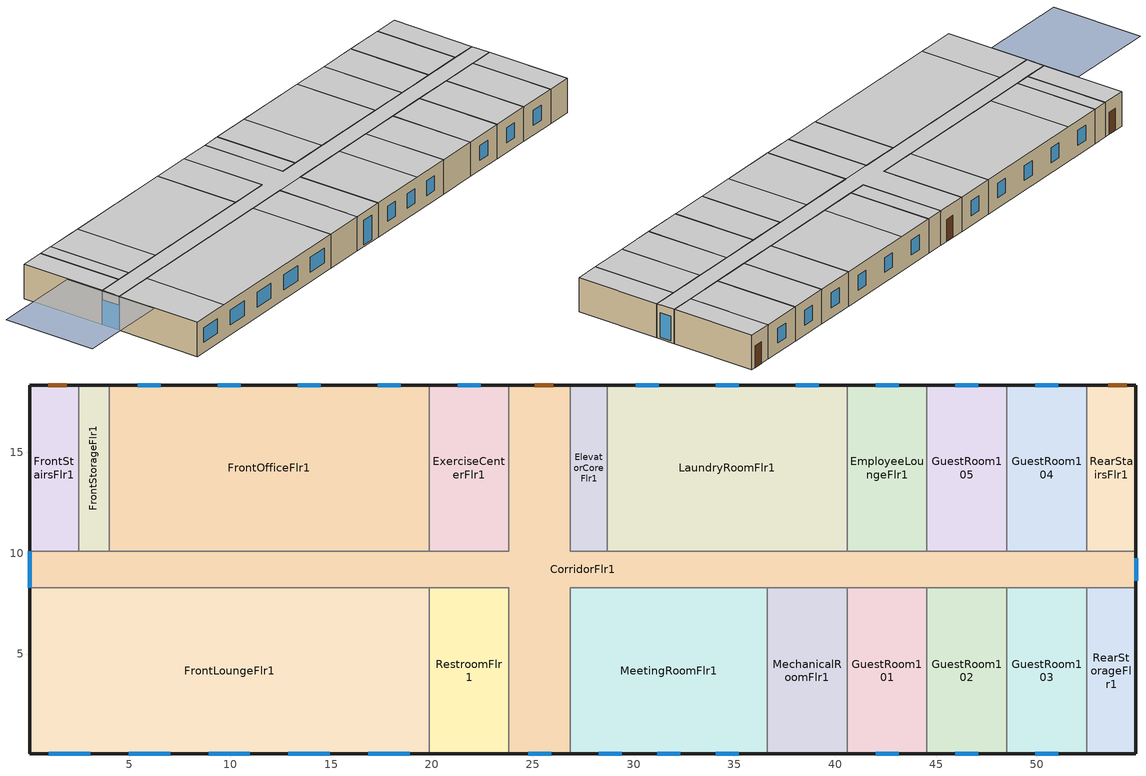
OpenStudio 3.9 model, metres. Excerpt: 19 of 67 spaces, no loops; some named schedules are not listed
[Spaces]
GuestRoom103
 floor ground (Foundation F 1.26W/m*K Perim 3.96m Area 32.61m2): 52.47,8.28 52.47,0.05 48.51,0.05 48.51,8.28 z0
 wall outside: 48.51,0.05 52.47,0.05 z0:3.35
 wall to CorridorFlr1: 52.47,8.28 48.51,8.28 z0:3.35
 wall to RearStorageFlr1: 52.47,0.05 52.47,8.28 z0:3.35
 wall to GuestRoom102: 48.51,8.28 48.51,0.05 z0:3.35
 window: 49.92,0.05 51.06,0.05 z0.95:2.4
 ceiling to GuestRoom213: 52.47,0.05 52.47,8.28 48.51,8.28 48.51,0.05 z3.35
FrontStorageFlr1
 floor ground (Foundation F 1.26W/m*K Perim 1.52m Area 12.54m2): 4.01,18.34 4.01,10.11 2.49,10.11 2.49,18.34 z0
 wall outside: 4.01,18.34 2.49,18.34 z0:3.35
 wall to FrontOfficeFlr1: 4.01,10.11 4.01,18.34 z0:3.35
 wall to CorridorFlr1: 2.49,10.11 4.01,10.11 z0:3.35
 wall to FrontStairsFlr1: 2.49,18.34 2.49,10.11 z0:3.35
 ceiling to FrontStorageFlr2: 4.01,10.11 4.01,18.34 2.49,18.34 2.49,10.11 z3.35
CorridorFlr1
 floor ground (Foundation F 1.26W/m*K Perim 9.75m Area 150.51m2): 26.87,18.34 26.87,10.11 54.91,10.11 54.91,8.28 26.87,8.28 26.87,0.05 23.82,0.05 23.82,8.28 0.05,8.28 0.05,10.11 23.82,10.11 23.82,18.34 z0
 wall outside: 0.05,10.11 0.05,8.28 / 23.82,0.05 26.87,0.05 / 54.91,8.28 54.91,10.11 / 26.87,18.34 23.82,18.34 z0:3.35
 wall to RearStairsFlr1: 54.91,10.11 52.47,10.11 z0:3.35
 wall to FrontLoungeFlr1: 0.05,8.28 19.86,8.28 z0:3.35
 wall to GuestRoom104: 52.47,10.11 48.51,10.11 z0:3.35
 wall to LaundryRoomFlr1: 40.59,10.11 28.7,10.11 z0:3.35
 wall to MeetingRoomFlr1: 26.87,0.05 26.87,8.28 36.62,8.28 z0:3.35
 wall to ElevatorCoreFlr1: 28.7,10.11 26.87,10.11 26.87,18.34 z0:3.35
 wall to RestroomFlr1: 19.86,8.28 23.82,8.28 23.82,0.05 z0:3.35
 wall to GuestRoom102: 44.55,8.28 48.51,8.28 z0:3.35
 wall to FrontStairsFlr1: 2.49,10.11 0.05,10.11 z0:3.35
 wall to RearStorageFlr1: 52.47,8.28 54.91,8.28 z0:3.35
 wall to MechanicalRoomFlr1: 36.62,8.28 40.59,8.28 z0:3.35
 wall to ExerciseCenterFlr1: 23.82,18.34 23.82,10.11 19.86,10.11 z0:3.35
 wall to EmployeeLoungeFlr1: 44.55,10.11 40.59,10.11 z0:3.35
 wall to GuestRoom101: 40.59,8.28 44.55,8.28 z0:3.35
 wall to GuestRoom105: 48.51,10.11 44.55,10.11 z0:3.35
 wall to FrontOfficeFlr1: 19.86,10.11 4.01,10.11 z0:3.35
 window: 0.05,10.11 0.05,8.28 z0:2.44; 24.78,0.05 25.92,0.05 / 54.91,8.62 54.91,9.76 z0.19:2.55
 door: 26.01,18.34 25.1,18.34 z0:2.13
 ceiling to CorridorFlr2: 54.91,8.28 54.91,10.11 26.87,10.11 26.87,18.34 23.82,18.34 23.82,10.11 0.05,10.11 0.05,8.28 z3.35
 ceiling to GuestRoom206_208: 26.87,0.05 26.87,8.28 23.82,8.28 23.82,0.05 z3.35
MechanicalRoomFlr1
 floor ground (Foundation F 1.26W/m*K Perim 3.96m Area 32.61m2): 40.59,8.28 40.59,0.05 36.62,0.05 36.62,8.28 z0
 wall outside: 36.62,0.05 40.59,0.05 z0:3.35
 wall to GuestRoom101: 40.59,0.05 40.59,8.28 z0:3.35
 wall to MeetingRoomFlr1: 36.62,8.28 36.62,0.05 z0:3.35
 ceiling to GuestRoom209_212: 40.59,0.05 40.59,8.28 36.62,8.28 36.62,0.05 z3.35
FrontLoungeFlr1
 floor ground (Foundation F 1.26W/m*K Perim 28.04m Area 163.06m2): 19.86,8.28 19.86,0.05 0.05,0.05 0.05,8.28 z0
 wall outside: 0.05,8.28 0.05,0.05 19.86,0.05 z0:3.35
 wall to RestroomFlr1: 19.86,0.05 19.86,8.28 z0:3.35
 window: 16.85,0.05 18.91,0.05 / 12.89,0.05 14.94,0.05 / 8.93,0.05 10.98,0.05 / 1,0.05 3.06,0.05 / 4.97,0.05 7.02,0.05 z0.95:2.4
 ceiling to GuestRoom201: 4.01,0.05 4.01,8.28 0.05,8.28 0.05,0.05 z3.35
 ceiling to GuestRoom202_205: 19.86,0.05 19.86,8.28 4.01,8.28 4.01,0.05 z3.35
GuestRoom102
 floor ground (Foundation F 1.26W/m*K Perim 3.96m Area 32.61m2): 48.51,8.28 48.51,0.05 44.55,0.05 44.55,8.28 z0
 wall outside: 44.55,0.05 48.51,0.05 z0:3.35
 wall to GuestRoom101: 44.55,8.28 44.55,0.05 z0:3.35
 window: 45.96,0.05 47.1,0.05 z0.95:2.4
 ceiling to GuestRoom209_212: 48.51,0.05 48.51,8.28 44.55,8.28 44.55,0.05 z3.35
GuestRoom104
 floor ground (Foundation F 1.26W/m*K Perim 3.96m Area 32.61m2): 52.47,18.34 52.47,10.11 48.51,10.11 48.51,18.34 z0
 wall outside: 52.47,18.34 48.51,18.34 z0:3.35
 wall to GuestRoom105: 48.51,18.34 48.51,10.11 z0:3.35
 wall to RearStairsFlr1: 52.47,10.11 52.47,18.34 z0:3.35
 window: 51.06,18.34 49.92,18.34 z0.95:2.4
 ceiling to GuestRoom214: 52.47,10.11 52.47,18.34 48.51,18.34 48.51,10.11 z3.35
ExerciseCenterFlr1
 floor ground (Foundation F 1.26W/m*K Perim 3.96m Area 32.61m2): 23.82,18.34 23.82,10.11 19.86,10.11 19.86,18.34 z0
 wall outside: 23.82,18.34 19.86,18.34 z0:3.35
 wall to FrontOfficeFlr1: 19.86,18.34 19.86,10.11 z0:3.35
 window: 22.41,18.34 21.27,18.34 z0.95:2.4
 ceiling to GuestRoom220_223: 23.82,10.11 23.82,18.34 19.86,18.34 19.86,10.11 z3.35
FrontStairsFlr1
 floor ground (Foundation F 1.26W/m*K Perim 10.67m Area 20.07m2): 2.49,18.34 2.49,10.11 0.05,10.11 0.05,18.34 z0
 wall outside: 2.49,18.34 0.05,18.34 0.05,10.11 z0:3.35
 door: 1.89,18.34 0.98,18.34 z0:2.13
 ceiling to FrontStairsFlr2: 2.49,10.11 2.49,18.34 0.05,18.34 0.05,10.11 z3.35
RestroomFlr1
 floor ground (Foundation F 1.26W/m*K Perim 3.96m Area 32.61m2): 23.82,8.28 23.82,0.05 19.86,0.05 19.86,8.28 z0
 wall outside: 19.86,0.05 23.82,0.05 z0:3.35
 ceiling to GuestRoom206_208: 23.82,0.05 23.82,8.28 19.86,8.28 19.86,0.05 z3.35
MeetingRoomFlr1
 floor ground (Foundation F 1.26W/m*K Perim 9.75m Area 80.27m2): 36.62,8.28 36.62,0.05 26.87,0.05 26.87,8.28 z0
 wall outside: 26.87,0.05 36.62,0.05 z0:3.35
 window: 34.07,0.05 35.21,0.05 / 28.28,0.05 29.42,0.05 / 31.18,0.05 32.32,0.05 z0.95:2.4
 ceiling to GuestRoom206_208: 32.66,0.05 32.66,8.28 26.87,8.28 26.87,0.05 z3.35
 ceiling to GuestRoom209_212: 36.62,0.05 36.62,8.28 32.66,8.28 32.66,0.05 z3.35
LaundryRoomFlr1
 floor ground (Foundation F 1.26W/m*K Perim 11.89m Area 97.83m2): 40.59,18.34 40.59,10.11 28.7,10.11 28.7,18.34 z0
 wall outside: 40.59,18.34 28.7,18.34 z0:3.35
 wall to EmployeeLoungeFlr1: 40.59,10.11 40.59,18.34 z0:3.35
 wall to ElevatorCoreFlr1: 28.7,18.34 28.7,10.11 z0:3.35
 window: 39.18,18.34 38.04,18.34 / 31.25,18.34 30.11,18.34 / 35.21,18.34 34.07,18.34 z0.95:2.4
 ceiling to GuestRoom215_218: 40.59,10.11 40.59,18.34 32.66,18.34 32.66,10.11 z3.35
 ceiling to GuestRoom219: 32.66,10.11 32.66,18.34 28.7,18.34 28.7,10.11 z3.35
FrontOfficeFlr1
 floor ground (Foundation F 1.26W/m*K Perim 15.85m Area 130.44m2): 19.86,18.34 19.86,10.11 4.01,10.11 4.01,18.34 z0
 wall outside: 19.86,18.34 4.01,18.34 z0:3.35
 window: 14.49,18.34 13.35,18.34 / 10.52,18.34 9.39,18.34 / 18.45,18.34 17.31,18.34 / 6.56,18.34 5.42,18.34 z0.95:2.4
 ceiling to GuestRoom224: 7.97,10.11 7.97,18.34 4.01,18.34 4.01,10.11 z3.35
 ceiling to GuestRoom220_223: 19.86,10.11 19.86,18.34 7.97,18.34 7.97,10.11 z3.35
ElevatorCoreFlr1
 floor ground (Foundation F 1.26W/m*K Perim 1.83m Area 15.05m2): 28.7,18.34 28.7,10.11 26.87,10.11 26.87,18.34 z0
 wall outside: 28.7,18.34 26.87,18.34 z0:3.35
 ceiling to ElevatorCoreFlr2: 28.7,10.11 28.7,18.34 26.87,18.34 26.87,10.11 z3.35
RearStairsFlr1
 floor ground (Foundation F 1.26W/m*K Perim 10.67m Area 20.07m2): 54.91,18.34 54.91,10.11 52.47,10.11 52.47,18.34 z0
 wall outside: 54.91,10.11 54.91,18.34 52.47,18.34 z0:3.35
 door: 54.46,18.34 53.54,18.34 z0:2.13
 ceiling to RearStairsFlr2: 54.91,10.11 54.91,18.34 52.47,18.34 52.47,10.11 z3.35
EmployeeLoungeFlr1
 floor ground (Foundation F 1.26W/m*K Perim 3.96m Area 32.61m2): 44.55,18.34 44.55,10.11 40.59,10.11 40.59,18.34 z0
 wall outside: 44.55,18.34 40.59,18.34 z0:3.35
 wall to GuestRoom105: 44.55,10.11 44.55,18.34 z0:3.35
 window: 43.14,18.34 42,18.34 z0.95:2.4
 ceiling to GuestRoom215_218: 44.55,10.11 44.55,18.34 40.59,18.34 40.59,10.11 z3.35
RearStorageFlr1
 floor ground (Foundation F 1.26W/m*K Perim 10.67m Area 20.07m2): 54.91,8.28 54.91,0.05 52.47,0.05 52.47,8.28 z0
 wall outside: 52.47,0.05 54.91,0.05 54.91,8.28 z0:3.35
 ceiling to RearStorageFlr2: 54.91,0.05 54.91,8.28 52.47,8.28 52.47,0.05 z3.35
GuestRoom101
 floor ground (Foundation F 1.26W/m*K Perim 3.96m Area 32.61m2): 44.55,8.28 44.55,0.05 40.59,0.05 40.59,8.28 z0
 wall outside: 40.59,0.05 44.55,0.05 z0:3.35
 window: 42,0.05 43.14,0.05 z0.95:2.4
 ceiling to GuestRoom209_212: 44.55,0.05 44.55,8.28 40.59,8.28 40.59,0.05 z3.35
GuestRoom105
 floor ground (Foundation F 1.26W/m*K Perim 3.96m Area 32.61m2): 48.51,18.34 48.51,10.11 44.55,10.11 44.55,18.34 z0
 wall outside: 48.51,18.34 44.55,18.34 z0:3.35
 window: 47.1,18.34 45.96,18.34 z0.95:2.4
 ceiling to GuestRoom215_218: 48.51,10.11 48.51,18.34 44.55,18.34 44.55,10.11 z3.35
shading: 0,4.57 0,13.72 -9.14,13.72 -9.14,4.57 z3.35
[Building]
-SmallHotel-ASHRAE 169-2013-4A created: 2026-10-09 19:33:39 +0000: North Axis {deg}=90; Default Construction Set=90.1-2004 - SmHotel - ASHRAE 169-2013-4A; Standards Number of Stories=4; Standards Number of Above Ground Stories=4; Standards Building Type=SmallHotel
[Site]
New York-John F Kennedy Intl AP_NY_USA: Latitude {deg}=40.65; Longitude {deg}=-73.8; Time Zone {hr}=-5; Elevation {m}=5
[SizingPeriod:DesignDay] Barometric Pressure {Pa}=101241; Rain Indicator=No; Snow Indicator=No; Day of Month=21; Daylight Saving Time Indicator=No; Humidity Condition Type=Wetbulb; Dry-Bulb Temperature Range Modifier Type=DefaultMultipliers
Name | Maximum Dry-Bulb Temperature {C} | Daily Dry-Bulb Temperature Range {deltaC} | Wind Speed {m/s} | Wind Direction {deg} | Month | Day Type | Wetbulb or DewPoint at Maximum Dry-Bulb {C} | Solar Model Indicator | ASHRAE Clear Sky Optical Depth for Beam Irradiance | ASHRAE Clear Sky Optical Depth for Diffuse Irradiance | Sky Clearness
New.York-John.F.Kennedy.Intl.AP_NY_USA Ann Clg .4% Condns DB=>MWB | 32.1 | 7.4 | 5.6 | 230 | 7 | SummerDesignDay | 23.1 | ASHRAETau | 0.541 | 1.8
New.York-John.F.Kennedy.Intl.AP_NY_USA Ann Clg .4% Condns WB=>MDB | 29.1 | 7.4 | 5.6 | 230 | 7 | SummerDesignDay | 25 | ASHRAETau | 0.541 | 1.8
New.York-John.F.Kennedy.Intl.AP_NY_USA Ann Htg 99.6% Condns DB | -10.7 | 0 | 7.5 | 320 | 1 | WinterDesignDay | -10.7 | ASHRAEClearSky |  |  | 0
[ClimateZones]
Climate Zone Institution Name 1=ASHRAE; Climate Zone Document Name 1=ANSI/ASHRAE Standard 169; Climate Zone Document Year 1=2006; Climate Zone Value 1=4A
[Site:WaterMainsTemperature]
Calculation Method=Correlation; Annual Average Outdoor Air Temperature {C}=12.4667; Maximum Difference In Monthly Average Outdoor Air Temperatures {deltaC}=25.2
[Site:GroundTemperature:Shallow]
6, 2.1, 1.1, 2, 7.2, 13.1, 18.7, 22.7, 23.9, 22, 17.5, 11.7
[Site:GroundTemperature:Deep]
11.8, 9, 7.2, 6.7, 7.7, 10.1, 13, 15.9, 17.8, 18.2, 17.1, 14.8
[Site:GroundTemperature:FCfactorMethod]
January Ground Temperature {C}=14; February Ground Temperature {C}=7.3; March Ground Temperature {C}=3.3; April Ground Temperature {C}=1.2; May Ground Temperature {C}=-0.2; June Ground Temperature {C}=5.6; July Ground Temperature {C}=10.9; August Ground Temperature {C}=16.1; September Ground Temperature {C}=21.7; October Ground Temperature {C}=25; November Ground Temperature {C}=24.8; December Ground Temperature {C}=19.9
[Material:NoMass] Thermal Absorptance=0.9; Solar Absorptance=0.7
Name | Roughness | Thermal Resistance {m2-K/W} | Visible Absorptance
CP02 CARPET PAD | VeryRough | 0.21648 | 0.8
Typical Insulation R-6.78 | Smooth | 1.19347 | 0.7
Typical Carpet Pad | Smooth | 0.21648 | 0.8
Typical Insulation R-5.89 | Smooth | 1.03652 | 0.7
Typical Insulation R-14.76 | Smooth | 2.59864 | 0.7
Typical Insulation R-0.58 | Smooth | 0.101875 | 0.7
Typical Insulation R-0.01 | Smooth | 0.001 | 0.7
[Material] Thermal Absorptance=0.9
Name | Roughness | Thickness {m} | Conductivity {W/m-K} | Density {kg/m3} | Specific Heat {J/kg-K} | Solar Absorptance | Visible Absorptance
4 in. Normalweight Concrete Floor | MediumRough | 0.1016 | 2.31 | 2322 | 832 | 0.7 | 0.7
25mm Stucco | Smooth | 0.0254 | 0.72 | 1856 | 840 | 0.7 | 0.7
5/8 in. Gypsum Board | MediumSmooth | 0.0159 | 0.16 | 800 | 1090 | 0.7 | 0.7
Roof Membrane | VeryRough | 0.0095 | 0.16 | 1121.29 | 1460 | 0.7 | 0.7
Metal Roof Surface; F08 Metal surface | Smooth | 0.0008 | 45.28 | 7824 | 500 | 0.7 | 0.7
1/2 in. Gypsum Board | Smooth | 0.0127 | 0.16 | 800 | 1090 | 0.7 | 0.5
6 in. Normalweight Concrete Floor | MediumRough | 0.1524 | 2.31 | 2322 | 832 | 0.7 | 0.7
8 in. Concrete Block Basement Wall | MediumRough | 0.2032 | 1.326 | 1842 | 912 | 0.7 | 0.7
G05 25mm wood | MediumSmooth | 0.0254 | 0.15 | 608 | 1630 | 0.5 | 0.5
[Construction:FfactorGroundFloor] F-Factor {W/m-K}=1.26344
Name | Area {m2} | PerimeterExposed {m}
Foundation F 1.26W/m*K Perim 28.04m Area 163.06m2 | 163.056 | 28.0422
Foundation F 1.26W/m*K Perim 1.83m Area 15.05m2 | 15.0503 | 1.8288
Foundation F 1.26W/m*K Perim 3.96m Area 32.61m2 | 32.6113 | 3.9624
Foundation F 1.26W/m*K Perim 9.75m Area 150.51m2 | 150.506 | 9.7536
Foundation F 1.26W/m*K Perim 10.67m Area 20.07m2 | 20.0671 | 10.668
Foundation F 1.26W/m*K Perim 9.75m Area 80.27m2 | 80.2739 | 9.7536
Foundation F 1.26W/m*K Perim 11.89m Area 97.83m2 | 97.8269 | 11.8872
Foundation F 1.26W/m*K Perim 15.85m Area 130.44m2 | 130.436 | 15.8496
Foundation F 1.26W/m*K Perim 1.52m Area 12.54m2 | 12.5419 | 1.524
[DefaultConstructionSet]
90.1-2004 - SmHotel - ASHRAE 169-2013-4A: Default Exterior Surface Constructions=Default Surface Constructions 1; Default Interior Surface Constructions=Default Surface Constructions 2; Default Ground Contact Surface Constructions=Default Surface Constructions 3; Default Exterior SubSurface Constructions=Default Sub Surface Constructions 1; Default Interior SubSurface Constructions=Default Sub Surface Constructions 2; Interior Partition Construction=Typical Interior Partition
[DefaultSurfaceConstructions]
Name | Floor Construction | Wall Construction | Roof Ceiling Construction
Default Surface Constructions 1 | Typical Insulated Exterior Mass Floor R-9.35 | Typical Insulated Steel Framed Exterior Wall R-8.06 | Typical IEAD Roof R-15.87
Default Surface Constructions 2 | int_slab_floor_smallhotel | int_wall_smallhotel | int_slab_ceiling_smallhotel
Default Surface Constructions 3 | Typical Insulated Carpeted 6in Slab Floor | Typical Insulated Basement Mass Wall
[Construction]
Typical Insulated Exterior Mass Floor R-9.35: Typical Insulation R-6.78, 4 in. Normalweight Concrete Floor, Typical Carpet Pad
Typical Insulated Steel Framed Exterior Wall R-8.06: 25mm Stucco, 5/8 in. Gypsum Board, Typical Insulation R-5.89, 5/8 in. Gypsum Board
Typical IEAD Roof R-15.87: Roof Membrane, Typical Insulation R-14.76, Metal Roof Surface
int_slab_floor_smallhotel: 4 in. Normalweight Concrete Floor, CP02 CARPET PAD
int_wall_smallhotel: 1/2 in. Gypsum Board, 1/2 in. Gypsum Board
int_slab_ceiling_smallhotel: CP02 CARPET PAD, 4 in. Normalweight Concrete Floor
Typical Insulated Carpeted 6in Slab Floor: 6 in. Normalweight Concrete Floor, Typical Carpet Pad
Typical Insulated Basement Mass Wall: 8 in. Concrete Block Basement Wall
U 0.57 SHGC 0.39 Simple Glazing: U 0.57 SHGC 0.39 Simple Glazing
U 0.67 SHGC 0.39 Simple Glazing: U 0.67 SHGC 0.39 Simple Glazing
Typical Insulated Metal Door R-1.43: F08 Metal surface, Typical Insulation R-0.58
Typical Overhead Door R-0.86: Typical Insulation R-0.01
U 1.17 SHGC 0.49 Simple Glazing: U 1.17 SHGC 0.49 Simple Glazing
Typical Interior Window: Clear 3mm
Typical Interior Door; Typical Interior Partition: G05 25mm wood
[DefaultSubSurfaceConstructions]
Name | Fixed Window Construction | Operable Window Construction | Door Construction | Glass Door Construction | Overhead Door Construction | Skylight Construction | Tubular Daylight Dome Construction | Tubular Daylight Diffuser Construction
Default Sub Surface Constructions 1 | U 0.57 SHGC 0.39 Simple Glazing | U 0.67 SHGC 0.39 Simple Glazing | Typical Insulated Metal Door R-1.43 | U 0.67 SHGC 0.39 Simple Glazing | Typical Overhead Door R-0.86 | U 1.17 SHGC 0.49 Simple Glazing | Typical Interior Window | Typical Interior Window
Default Sub Surface Constructions 2 | Typical Interior Window | Typical Interior Window | Typical Interior Door
[WindowMaterial:SimpleGlazingSystem] Visible Transmittance=0.81
Name | U-Factor {W/m2-K} | Solar Heat Gain Coefficient
U 0.57 SHGC 0.39 Simple Glazing | 3.23661 | 0.39
U 0.67 SHGC 0.39 Simple Glazing | 3.80444 | 0.39
U 1.17 SHGC 0.49 Simple Glazing | 6.64357 | 0.49
[WindowMaterial:Glazing]
Clear 3mm: Optical Data Type=SpectralAverage; Thickness {m}=0.003; Solar Transmittance at Normal Incidence=0.837; Front Side Solar Reflectance at Normal Incidence=0.075; Back Side Solar Reflectance at Normal Incidence=0.075; Visible Transmittance at Normal Incidence=0.898; Front Side Visible Reflectance at Normal Incidence=0.081; Back Side Visible Reflectance at Normal Incidence=0.081; Infrared Transmittance at Normal Incidence=0; Front Side Infrared Hemispherical Emissivity=0.84; Back Side Infrared Hemispherical Emissivity=0.84; Conductivity {W/m-K}=0.9; Dirt Correction Factor for Solar and Visible Transmittance=1; Solar Diffusing=No
[Space] Building Story=BuildingStory1
Name | Space Type | Thermal Zone
GuestRoom103 | SmallHotel GuestRoom123Occ | GuestRoom103 ZN
FrontStorageFlr1 | SmallHotel Storage | FrontStorageFlr1 ZN
GuestRoom105 | SmallHotel GuestRoom123Occ | GuestRoom105 ZN
CorridorFlr1 | SmallHotel Corridor | CorridorFlr1 ZN
MechanicalRoomFlr1 | SmallHotel Mechanical | MechanicalRoomFlr1 ZN
ElevatorCoreFlr1 | SmallHotel Elec/MechRoom | ElevatorCoreFlr1 ZN
FrontLoungeFlr1 | SmallHotel GuestLounge | FrontLoungeFlr1 ZN
GuestRoom101 | SmallHotel GuestRoom123Vac | GuestRoom101 ZN
GuestRoom102 | SmallHotel GuestRoom123Vac | GuestRoom102 ZN
GuestRoom104 | SmallHotel GuestRoom123Occ | GuestRoom104 ZN
ExerciseCenterFlr1 | SmallHotel Exercise | ExerciseCenterFlr1 ZN
FrontStairsFlr1 | SmallHotel Stair | FrontStairsFlr1 ZN
RestroomFlr1 | SmallHotel PublicRestroom | RestroomFlr1 ZN
MeetingRoomFlr1 | SmallHotel Meeting | MeetingRoomFlr1 ZN
RearStairsFlr1 | SmallHotel Stair | RearStairsFlr1 ZN
RearStorageFlr1 | SmallHotel Storage | RearStorageFlr1 ZN
LaundryRoomFlr1 | SmallHotel Laundry | LaundryRoomFlr1 ZN
FrontOfficeFlr1 | SmallHotel Office | FrontOfficeFlr1 ZN
EmployeeLoungeFlr1 | SmallHotel StaffLounge | EmployeeLoungeFlr1 ZN
[BuildingStory]
BuildingStory1
[SpaceType] Standards Building Type=SmallHotel
Name | Default Schedule Set | Design Specification Outdoor Air Object | Standards Space Type
SmallHotel Corridor | SmallHotel Corridor Schedule Set | SmallHotel Corridor Ventilation | Corridor
SmallHotel Elec/MechRoom | SmallHotel Elec/MechRoom Schedule Set | SmallHotel Elec/MechRoom Ventilation | Elec/MechRoom
SmallHotel StaffLounge | SmallHotel StaffLounge Schedule Set | SmallHotel StaffLounge Ventilation | StaffLounge
SmallHotel Exercise | SmallHotel Exercise Schedule Set | SmallHotel Exercise Ventilation | Exercise
SmallHotel GuestLounge | SmallHotel GuestLounge Schedule Set | SmallHotel GuestLounge Ventilation | GuestLounge
SmallHotel Office | SmallHotel Office Schedule Set | SmallHotel Office Ventilation | Office
SmallHotel Stair | SmallHotel Stair Schedule Set | SmallHotel Stair Ventilation | Stair
SmallHotel Storage | SmallHotel Storage Schedule Set | SmallHotel Storage Ventilation | Storage
SmallHotel GuestRoom123Occ | SmallHotel GuestRoom123Occ Schedule Set | SmallHotel GuestRoom123Occ Ventilation | GuestRoom123Occ
SmallHotel GuestRoom123Vac | SmallHotel GuestRoom123Vac Schedule Set | SmallHotel GuestRoom123Vac Ventilation | GuestRoom123Vac
SmallHotel Laundry | SmallHotel Laundry Schedule Set | SmallHotel Laundry Ventilation | Laundry
SmallHotel Mechanical | SmallHotel Mechanical Schedule Set | SmallHotel Mechanical Ventilation | Mechanical
SmallHotel Meeting | SmallHotel Meeting Schedule Set | SmallHotel Meeting Ventilation | Meeting
SmallHotel PublicRestroom | SmallHotel PublicRestroom Schedule Set | SmallHotel PublicRestroom Ventilation | PublicRestroom
[Lights:Definition] Design Level Calculation Method=Watts/Area; Fraction Radiant=0.7; Fraction Visible=0.2; Return Air Fraction=0
Name | Watts per Space Floor Area {W/m2}
SmallHotel Corridor Lights Definition | 5.38196
SmallHotel Exercise Lights Definition; SmallHotel PublicRestroom Lights Definition | 9.68752
SmallHotel GuestLounge Lights Definition; SmallHotel GuestRoom123Occ Lights Definition; SmallHotel GuestRoom123Vac Lights Definition; SmallHotel Office Lights Definition | 11.8403
SmallHotel Laundry Lights Definition; SmallHotel Stair Lights Definition | 6.45835
SmallHotel Mechanical Lights Definition | 16.1459
SmallHotel Meeting Lights Definition | 13.9931
SmallHotel StaffLounge Lights Definition | 12.9167
SmallHotel Storage Lights Definition | 8.61113
[Lights] Fraction Replaceable=1
Name | Lights Definition | Space or SpaceType
SmallHotel Corridor Lights | SmallHotel Corridor Lights Definition | SmallHotel Corridor
SmallHotel Exercise Lights | SmallHotel Exercise Lights Definition | SmallHotel Exercise
SmallHotel GuestLounge Lights | SmallHotel GuestLounge Lights Definition | SmallHotel GuestLounge
SmallHotel GuestRoom123Occ Lights | SmallHotel GuestRoom123Occ Lights Definition | SmallHotel GuestRoom123Occ
SmallHotel GuestRoom123Vac Lights | SmallHotel GuestRoom123Vac Lights Definition | SmallHotel GuestRoom123Vac
SmallHotel Laundry Lights | SmallHotel Laundry Lights Definition | SmallHotel Laundry
SmallHotel Mechanical Lights | SmallHotel Mechanical Lights Definition | SmallHotel Mechanical
SmallHotel Meeting Lights | SmallHotel Meeting Lights Definition | SmallHotel Meeting
SmallHotel Office Lights | SmallHotel Office Lights Definition | SmallHotel Office
SmallHotel PublicRestroom Lights | SmallHotel PublicRestroom Lights Definition | SmallHotel PublicRestroom
SmallHotel StaffLounge Lights | SmallHotel StaffLounge Lights Definition | SmallHotel StaffLounge
SmallHotel Stair Lights | SmallHotel Stair Lights Definition | SmallHotel Stair
SmallHotel Storage Lights | SmallHotel Storage Lights Definition | SmallHotel Storage
[DesignSpecification:OutdoorAir]
Name | Outdoor Air Method | Outdoor Air Flow per Floor Area {m3/s-m2} | Outdoor Air Flow per Person {m3/s-person} | Outdoor Air Flow Air Changes per Hour {1/hr}
SmallHotel Corridor Ventilation; SmallHotel Elec/MechRoom Ventilation; SmallHotel Mechanical Ventilation; SmallHotel Stair Ventilation | Sum | 0.000254
SmallHotel Exercise Ventilation; SmallHotel GuestLounge Ventilation | Sum |  | 0.00707921
SmallHotel GuestRoom123Occ Ventilation; SmallHotel GuestRoom123Vac Ventilation | Sum | 0.000508
SmallHotel Laundry Ventilation | Sum |  | 0.0117987
SmallHotel Meeting Ventilation; SmallHotel Office Ventilation; SmallHotel StaffLounge Ventilation | Sum |  | 0.00943895
SmallHotel PublicRestroom Ventilation |  | 0 | 0 | 0
SmallHotel Storage Ventilation | Sum | 0.000762
[DefaultScheduleSet]
Name | Number of People Schedule | People Activity Level Schedule | Lighting Schedule | Electric Equipment Schedule | Gas Equipment Schedule
SmallHotel Corridor Schedule Set | HotelSmall AlwaysOff | HotelSmall Activity_Sch | HotelSmall BLDG_LIGHT_CORRIDOR_SCH | HotelSmall AlwaysOff
SmallHotel Elec/MechRoom Schedule Set |  |  | HotelSmall AlwaysOff | HotelSmall BLDG_ELEVATORS
SmallHotel Exercise Schedule Set | HotelSmall ExerciseCenter_Occ_Sch | HotelSmall Activity_Sch | HotelSmall BLDG_LIGHT_EXERCENTER_SCH | HotelSmall ExerciseCenter_Eqp_Sch
SmallHotel GuestLounge Schedule Set | HotelSmall Lobby_Occ_Sch | HotelSmall Activity_Sch | HotelSmall BLDG_LIGHT_FRONTLOUNGE_SCH | HotelSmall Lobby_Eqp_Sch
SmallHotel GuestRoom123Occ Schedule Set | HotelSmall GuestRoom_Occ_Sch | HotelSmall Activity_Sch | SmallHotel GuestRoom Light | HotelSmall GuestRoom_Eqp_Sch_Base
SmallHotel GuestRoom123Vac Schedule Set | HotelSmall AlwaysOff | HotelSmall Activity_Sch | HotelSmall AlwaysOff | HotelSmall AlwaysOff
SmallHotel Laundry Schedule Set | HotelSmall LaundryRoom_Occ_Sch | HotelSmall Activity_Sch | HotelSmall BLDG_LIGHT_LAUNDRY_SCH | HotelSmall LaundryRoom_Eqp_Elec_Sch | HotelSmall LaundryRoom_Eqp_Gas_Sch
SmallHotel Mechanical Schedule Set | HotelSmall AlwaysOff | HotelSmall Activity_Sch | HotelSmall BLDG_LIGHT_MECHROOM_SCH | HotelSmall AlwaysOff
SmallHotel Meeting Schedule Set | HotelSmall MeetingRoom_Occ_Sch | HotelSmall Activity_Sch | HotelSmall BLDG_LIGHT_MEETINGROOM_SCH | HotelSmall MeetingRoom_Eqp_Sch
SmallHotel Office Schedule Set | HotelSmall Office_Occ_Sch | HotelSmall Activity_Sch | SmallHotel Office Light | HotelSmall OFF_EQUIP_SCH
SmallHotel PublicRestroom Schedule Set | HotelSmall Lobby_Occ_Sch | HotelSmall Activity_Sch | Always On | HotelSmall Lobby_Eqp_Sch
SmallHotel StaffLounge Schedule Set | HotelSmall EmployeeLounge_Occ_Sch | HotelSmall Activity_Sch | HotelSmall BLDG_LIGHT_EMPLOYEELOUNGE_SCH | HotelSmall EmployeeLounge_Eqp_Sch
SmallHotel Stair Schedule Set | HotelSmall AlwaysOff | HotelSmall Activity_Sch | Always On | HotelSmall AlwaysOff
SmallHotel Storage Schedule Set | HotelSmall AlwaysOff | HotelSmall Activity_Sch | SmallHotel Storage Light | HotelSmall AlwaysOff
[ThermostatSetpoint:DualSetpoint]
Name | Heating Setpoint Temperature Schedule | Cooling Setpoint Temperature Schedule
SmallHotel Corridor Thermostat 1; SmallHotel StaffLounge Thermostat 1; SmallHotel Exercise Thermostat 1; SmallHotel GuestLounge Thermostat 1; SmallHotel Office Thermostat 1; SmallHotel Laundry Thermostat 1; SmallHotel Meeting Thermostat 1; SmallHotel PublicRestroom Thermostat 1 | HotelSmall CommonArea_HtgSP_Sch | HotelSmall CommonArea_ClgSP_Sch
SmallHotel Elec/MechRoom Thermostat 1
SmallHotel Stair Thermostat 1; SmallHotel Storage Thermostat 1; SmallHotel Mechanical Thermostat 1; SmallHotel Stair Thermostat 4; SmallHotel Storage Thermostat 4 | HotelSmall SemiHeated_HtgSP_Sch | SmallHotel UnitHeater ClgSP Sch
SmallHotel GuestRoom123Vac Thermostat 1; SmallHotel GuestRoom123Vac Thermostat 2 | HotelSmall VacGuestRoom_HtgSP_Sch | HotelSmall VacGuestRoom_ClgSP_Sch
SmallHotel GuestRoom123Occ Thermostat 1; SmallHotel GuestRoom123Occ Thermostat 2; SmallHotel GuestRoom123Occ Thermostat 3 | HotelSmall Base_OccGuestRoom_HtgSP_Sch | HotelSmall Base_OccGuestRoom_ClgSP_Sch
[ElectricEquipment:Definition] Fraction Latent=0; Fraction Lost=0
Name | Design Level Calculation Method | Watts per Space Floor Area {W/m2} | Fraction Radiant | Design Level {W}
SmallHotel Elec/MechRoom Elec Equip Definition | Watts/Area | 2133.41 | 0.5
SmallHotel Exercise Elec Equip Definition | Watts/Area | 18.6216 | 0.5
SmallHotel GuestLounge Elec Equip Definition | Watts/Area | 26.0487 | 0.5
SmallHotel GuestRoom123Occ Elec Equip Definition; SmallHotel GuestRoom123Vac Elec Equip Definition | Watts/Area | 11.8403 | 0.5
SmallHotel Laundry Elec Equip Definition | Watts/Area | 27.6632 | 0.2
SmallHotel Meeting Elec Equip Definition | Watts/Area | 6.17848 | 0.5
SmallHotel Office Elec Equip Definition | Watts/Area | 13.7778 | 0.5
SmallHotel StaffLounge Elec Equip Definition | Watts/Area | 21.5278 | 0.5
Elevator CoreFlr1 Electric Equipment Definition | EquipmentLevel |  | 0.5 | 125
Elevator CoreFlr1 Electric Equipment Definition2 | EquipmentLevel |  | 0.5 | 32110
[ElectricEquipment]
Name | Electric Equipment Definition | Space or SpaceType | Schedule
SmallHotel Elec/MechRoom Elec Equip | SmallHotel Elec/MechRoom Elec Equip Definition | SmallHotel Elec/MechRoom
SmallHotel Exercise Elec Equip | SmallHotel Exercise Elec Equip Definition | SmallHotel Exercise
SmallHotel GuestLounge Elec Equip | SmallHotel GuestLounge Elec Equip Definition | SmallHotel GuestLounge
SmallHotel GuestRoom123Occ Elec Equip | SmallHotel GuestRoom123Occ Elec Equip Definition | SmallHotel GuestRoom123Occ
SmallHotel GuestRoom123Vac Elec Equip | SmallHotel GuestRoom123Vac Elec Equip Definition | SmallHotel GuestRoom123Vac
SmallHotel Laundry Elec Equip | SmallHotel Laundry Elec Equip Definition | SmallHotel Laundry
SmallHotel Meeting Elec Equip | SmallHotel Meeting Elec Equip Definition | SmallHotel Meeting
SmallHotel Office Elec Equip | SmallHotel Office Elec Equip Definition | SmallHotel Office
SmallHotel StaffLounge Elec Equip | SmallHotel StaffLounge Elec Equip Definition | SmallHotel StaffLounge
Elevator Coreflr1 Elevator Lights/Fans Equipment | Elevator CoreFlr1 Electric Equipment Definition | ElevatorCoreFlr1 | HotelSmall ELEV_LIGHT_FAN_SCH_24_7
Elevator Coreflr1 Elevator Equipment | Elevator CoreFlr1 Electric Equipment Definition2 | ElevatorCoreFlr1 | HotelSmall BLDG_ELEVATORS
[People:Definition] Number of People Calculation Method=People/Area; Fraction Radiant=0.3; Thermal Comfort Model Type 1=AdaptiveASH55
Name | People per Space Floor Area {person/m2}
SmallHotel Exercise People Definition | 0.214632
SmallHotel GuestLounge People Definition | 0.322917
SmallHotel GuestRoom123Occ People Definition; SmallHotel GuestRoom123Vac People Definition | 0.0459619
SmallHotel Laundry People Definition | 0.107639
SmallHotel Meeting People Definition | 0.538196
SmallHotel Office People Definition | 0.0768543
SmallHotel PublicRestroom People Definition | 0.0306771
SmallHotel StaffLounge People Definition | 0.551973
[People] Work Efficiency Schedule=Work Efficiency Schedule; Clothing Insulation Schedule=Clothing Schedule; Air Velocity Schedule=Air Velocity Schedule; Multiplier=1
Name | People Definition | Space or SpaceType
SmallHotel Exercise People | SmallHotel Exercise People Definition | SmallHotel Exercise
SmallHotel GuestLounge People | SmallHotel GuestLounge People Definition | SmallHotel GuestLounge
SmallHotel GuestRoom123Occ People | SmallHotel GuestRoom123Occ People Definition | SmallHotel GuestRoom123Occ
SmallHotel GuestRoom123Vac People | SmallHotel GuestRoom123Vac People Definition | SmallHotel GuestRoom123Vac
SmallHotel Laundry People | SmallHotel Laundry People Definition | SmallHotel Laundry
SmallHotel Meeting People | SmallHotel Meeting People Definition | SmallHotel Meeting
SmallHotel Office People | SmallHotel Office People Definition | SmallHotel Office
SmallHotel PublicRestroom People | SmallHotel PublicRestroom People Definition | SmallHotel PublicRestroom
SmallHotel StaffLounge People | SmallHotel StaffLounge People Definition | SmallHotel StaffLounge
[GasEquipment:Definition]
SmallHotel Laundry Gas Equip Definition: Design Level Calculation Method=Watts/Area; Watts per Space Floor Area {W/m2}=409.781; Fraction Latent=0; Fraction Radiant=0.2; Fraction Lost=0
[GasEquipment]
SmallHotel Laundry Gas Equip: Gas Equipment Definition=SmallHotel Laundry Gas Equip Definition; Space or SpaceType=SmallHotel Laundry
[SpaceInfiltration:DesignFlowRate]
Name | Space or SpaceType | Schedule | Design Flow Rate Calculation Method | Flow per Exterior Surface Area {m3/s-m2} | Constant Term Coefficient | Temperature Term Coefficient | Velocity Term Coefficient | Velocity Squared Term Coefficient | Design Flow Rate {m3/s}
FrontLoungeFlr1 HVAC On Infiltration | FrontLoungeFlr1 | Infiltration HVAC On Schedule | Flow/ExteriorArea | 0.000570329 | 0.0287 | 0.0086 | 0 | 0.0086
FrontLoungeFlr1 HVAC Off Infiltration | FrontLoungeFlr1 | Infiltration HVAC Off Schedule | Flow/ExteriorArea | 0.000570329 | 0.0287 | 0.0086 | 0 | 0.0086
ElevatorCoreFlr1 HVAC On Infiltration | ElevatorCoreFlr1 | Infiltration HVAC On Schedule | Flow/ExteriorArea | 0.000570329 | 0.0287 | 0.0086 | 0 | 0.0086
ElevatorCoreFlr1 HVAC Off Infiltration | ElevatorCoreFlr1 | Infiltration HVAC Off Schedule | Flow/ExteriorArea | 0.000570329 | 0.0287 | 0.0086 | 0 | 0.0086
RestroomFlr1 HVAC On Infiltration | RestroomFlr1 | Infiltration HVAC On Schedule | Flow/ExteriorArea | 0.000570329 | 0.0287 | 0.0086 | 0 | 0.0086
RestroomFlr1 HVAC Off Infiltration | RestroomFlr1 | Infiltration HVAC Off Schedule | Flow/ExteriorArea | 0.000570329 | 0.0287 | 0.0086 | 0 | 0.0086
MechanicalRoomFlr1 HVAC On Infiltration | MechanicalRoomFlr1 | Infiltration HVAC On Schedule | Flow/ExteriorArea | 0.000570329 | 0.0287 | 0.0086 | 0 | 0.0086
MechanicalRoomFlr1 HVAC Off Infiltration | MechanicalRoomFlr1 | Infiltration HVAC Off Schedule | Flow/ExteriorArea | 0.000570329 | 0.0287 | 0.0086 | 0 | 0.0086
CorridorFlr1 HVAC On Infiltration | CorridorFlr1 | Infiltration HVAC On Schedule | Flow/ExteriorArea | 0.000570329 | 0.0287 | 0.0086 | 0 | 0.0086
CorridorFlr1 HVAC Off Infiltration | CorridorFlr1 | Infiltration HVAC Off Schedule | Flow/ExteriorArea | 0.000570329 | 0.0287 | 0.0086 | 0 | 0.0086
GuestRoom103 HVAC On Infiltration | GuestRoom103 | Infiltration HVAC On Schedule | Flow/ExteriorArea | 0.000570329 | 0.0287 | 0.0086 | 0 | 0.0086
GuestRoom103 HVAC Off Infiltration | GuestRoom103 | Infiltration HVAC Off Schedule | Flow/ExteriorArea | 0.000570329 | 0.0287 | 0.0086 | 0 | 0.0086
GuestRoom105 HVAC On Infiltration | GuestRoom105 | Infiltration HVAC On Schedule | Flow/ExteriorArea | 0.000570329 | 0.0287 | 0.0086 | 0 | 0.0086
GuestRoom105 HVAC Off Infiltration | GuestRoom105 | Infiltration HVAC Off Schedule | Flow/ExteriorArea | 0.000570329 | 0.0287 | 0.0086 | 0 | 0.0086
EmployeeLoungeFlr1 HVAC On Infiltration | EmployeeLoungeFlr1 | Infiltration HVAC On Schedule | Flow/ExteriorArea | 0.000570329 | 0.0287 | 0.0086 | 0 | 0.0086
EmployeeLoungeFlr1 HVAC Off Infiltration | EmployeeLoungeFlr1 | Infiltration HVAC Off Schedule | Flow/ExteriorArea | 0.000570329 | 0.0287 | 0.0086 | 0 | 0.0086
GuestRoom101 HVAC On Infiltration | GuestRoom101 | Infiltration HVAC On Schedule | Flow/ExteriorArea | 0.000570329 | 0.0287 | 0.0086 | 0 | 0.0086
GuestRoom101 HVAC Off Infiltration | GuestRoom101 | Infiltration HVAC Off Schedule | Flow/ExteriorArea | 0.000570329 | 0.0287 | 0.0086 | 0 | 0.0086
GuestRoom102 HVAC On Infiltration | GuestRoom102 | Infiltration HVAC On Schedule | Flow/ExteriorArea | 0.000570329 | 0.0287 | 0.0086 | 0 | 0.0086
GuestRoom102 HVAC Off Infiltration | GuestRoom102 | Infiltration HVAC Off Schedule | Flow/ExteriorArea | 0.000570329 | 0.0287 | 0.0086 | 0 | 0.0086
GuestRoom104 HVAC On Infiltration | GuestRoom104 | Infiltration HVAC On Schedule | Flow/ExteriorArea | 0.000570329 | 0.0287 | 0.0086 | 0 | 0.0086
GuestRoom104 HVAC Off Infiltration | GuestRoom104 | Infiltration HVAC Off Schedule | Flow/ExteriorArea | 0.000570329 | 0.0287 | 0.0086 | 0 | 0.0086
ExerciseCenterFlr1 HVAC On Infiltration | ExerciseCenterFlr1 | Infiltration HVAC On Schedule | Flow/ExteriorArea | 0.000570329 | 0.0287 | 0.0086 | 0 | 0.0086
ExerciseCenterFlr1 HVAC Off Infiltration | ExerciseCenterFlr1 | Infiltration HVAC Off Schedule | Flow/ExteriorArea | 0.000570329 | 0.0287 | 0.0086 | 0 | 0.0086
FrontStairsFlr1 HVAC On Infiltration | FrontStairsFlr1 | Infiltration HVAC On Schedule | Flow/ExteriorArea | 0.000570329 | 0.0287 | 0.0086 | 0 | 0.0086
FrontStairsFlr1 HVAC Off Infiltration | FrontStairsFlr1 | Infiltration HVAC Off Schedule | Flow/ExteriorArea | 0.000570329 | 0.0287 | 0.0086 | 0 | 0.0086
MeetingRoomFlr1 HVAC On Infiltration | MeetingRoomFlr1 | Infiltration HVAC On Schedule | Flow/ExteriorArea | 0.000570329 | 0.0287 | 0.0086 | 0 | 0.0086
MeetingRoomFlr1 HVAC Off Infiltration | MeetingRoomFlr1 | Infiltration HVAC Off Schedule | Flow/ExteriorArea | 0.000570329 | 0.0287 | 0.0086 | 0 | 0.0086
LaundryRoomFlr1 HVAC On Infiltration | LaundryRoomFlr1 | Infiltration HVAC On Schedule | Flow/ExteriorArea | 0.000570329 | 0.0287 | 0.0086 | 0 | 0.0086
LaundryRoomFlr1 HVAC Off Infiltration | LaundryRoomFlr1 | Infiltration HVAC Off Schedule | Flow/ExteriorArea | 0.000570329 | 0.0287 | 0.0086 | 0 | 0.0086
FrontOfficeFlr1 HVAC On Infiltration | FrontOfficeFlr1 | Infiltration HVAC On Schedule | Flow/ExteriorArea | 0.000570329 | 0.0287 | 0.0086 | 0 | 0.0086
FrontOfficeFlr1 HVAC Off Infiltration | FrontOfficeFlr1 | Infiltration HVAC Off Schedule | Flow/ExteriorArea | 0.000570329 | 0.0287 | 0.0086 | 0 | 0.0086
FrontStorageFlr1 HVAC On Infiltration | FrontStorageFlr1 | Infiltration HVAC On Schedule | Flow/ExteriorArea | 0.000570329 | 0.0287 | 0.0086 | 0 | 0.0086
FrontStorageFlr1 HVAC Off Infiltration | FrontStorageFlr1 | Infiltration HVAC Off Schedule | Flow/ExteriorArea | 0.000570329 | 0.0287 | 0.0086 | 0 | 0.0086
RearStairsFlr1 HVAC On Infiltration | RearStairsFlr1 | Infiltration HVAC On Schedule | Flow/ExteriorArea | 0.000570329 | 0.0287 | 0.0086 | 0 | 0.0086
RearStairsFlr1 HVAC Off Infiltration | RearStairsFlr1 | Infiltration HVAC Off Schedule | Flow/ExteriorArea | 0.000570329 | 0.0287 | 0.0086 | 0 | 0.0086
RearStorageFlr1 HVAC On Infiltration | RearStorageFlr1 | Infiltration HVAC On Schedule | Flow/ExteriorArea | 0.000570329 | 0.0287 | 0.0086 | 0 | 0.0086
RearStorageFlr1 HVAC Off Infiltration | RearStorageFlr1 | Infiltration HVAC Off Schedule | Flow/ExteriorArea | 0.000570329 | 0.0287 | 0.0086 | 0 | 0.0086
Corridor1 door Infiltration | CorridorFlr1 | HotelSmall INFIL_Door_Opening_SCH | Flow/Space |  |  |  |  |  | 0.915577
[ThermalZone] Use Ideal Air Loads=No
Name | Thermostat
CorridorFlr1 ZN | SmallHotel Corridor Thermostat 1
ElevatorCoreFlr1 ZN | SmallHotel Elec/MechRoom Thermostat 1
EmployeeLoungeFlr1 ZN | SmallHotel StaffLounge Thermostat 1
ExerciseCenterFlr1 ZN | SmallHotel Exercise Thermostat 1
FrontLoungeFlr1 ZN | SmallHotel GuestLounge Thermostat 1
FrontOfficeFlr1 ZN | SmallHotel Office Thermostat 1
FrontStairsFlr1 ZN | SmallHotel Stair Thermostat 1
FrontStorageFlr1 ZN | SmallHotel Storage Thermostat 1
GuestRoom101 ZN | SmallHotel GuestRoom123Vac Thermostat 1
GuestRoom102 ZN | SmallHotel GuestRoom123Vac Thermostat 2
GuestRoom103 ZN | SmallHotel GuestRoom123Occ Thermostat 1
GuestRoom104 ZN | SmallHotel GuestRoom123Occ Thermostat 2
GuestRoom105 ZN | SmallHotel GuestRoom123Occ Thermostat 3
LaundryRoomFlr1 ZN | SmallHotel Laundry Thermostat 1
MechanicalRoomFlr1 ZN | SmallHotel Mechanical Thermostat 1
MeetingRoomFlr1 ZN | SmallHotel Meeting Thermostat 1
RearStairsFlr1 ZN | SmallHotel Stair Thermostat 4
RearStorageFlr1 ZN | SmallHotel Storage Thermostat 4
RestroomFlr1 ZN | SmallHotel PublicRestroom Thermostat 1
[Exterior:Lights:Definition]
NonDimming Exterior Lights Def: Design Level {W}=6063
[Exterior:Lights]
NonDimming Exterior Lights Def: Exterior Lights Definition=NonDimming Exterior Lights Def; Schedule=HotelSmall Exterior_Lgt_ALWAYS_ON; Control Option=AstronomicalClock
[Schedule:Constant]
Name | Value
Infiltration HVAC On Schedule | 0
Infiltration HVAC Off Schedule | 1
[Schedule:Ruleset]
Name | Default Day Schedule | Summer Design Day Schedule | Winter Design Day Schedule
HotelSmall AlwaysOff | HotelSmall AlwaysOff Default | HotelSmall AlwaysOff Summer Design Day | HotelSmall AlwaysOff Winter Design Day
HotelSmall Activity_Sch | HotelSmall Activity_Sch Default | HotelSmall Activity_Sch Summer Design Day | HotelSmall Activity_Sch Winter Design Day
HotelSmall BLDG_LIGHT_CORRIDOR_SCH | HotelSmall BLDG_LIGHT_CORRIDOR_SCH Default | HotelSmall BLDG_LIGHT_CORRIDOR_SCH Summer Design Day | HotelSmall BLDG_LIGHT_CORRIDOR_SCH Winter Design Day
HotelSmall CommonArea_HtgSP_Sch | HotelSmall CommonArea_HtgSP_Sch Default | HotelSmall CommonArea_HtgSP_Sch Summer Design Day | HotelSmall CommonArea_HtgSP_Sch Winter Design Day
HotelSmall CommonArea_ClgSP_Sch | HotelSmall CommonArea_ClgSP_Sch Default | HotelSmall CommonArea_ClgSP_Sch Summer Design Day | HotelSmall CommonArea_ClgSP_Sch Winter Design Day
HotelSmall BLDG_ELEVATORS | HotelSmall BLDG_ELEVATORS Default | HotelSmall BLDG_ELEVATORS Summer Design Day | HotelSmall BLDG_ELEVATORS Winter Design Day
Clothing Schedule | Clothing Schedule Default Winter Clothes
Air Velocity Schedule | Air Velocity Schedule Default
Work Efficiency Schedule | Work Efficiency Schedule Default
HotelSmall ExerciseCenter_Occ_Sch | HotelSmall ExerciseCenter_Occ_Sch Default | HotelSmall ExerciseCenter_Occ_Sch Summer Design Day | HotelSmall ExerciseCenter_Occ_Sch Winter Design Day
HotelSmall BLDG_LIGHT_EXERCENTER_SCH | HotelSmall BLDG_LIGHT_EXERCENTER_SCH Default | HotelSmall BLDG_LIGHT_EXERCENTER_SCH Summer Design Day | HotelSmall BLDG_LIGHT_EXERCENTER_SCH Winter Design Day
HotelSmall ExerciseCenter_Eqp_Sch | HotelSmall ExerciseCenter_Eqp_Sch Default | HotelSmall ExerciseCenter_Eqp_Sch Summer Design Day | HotelSmall ExerciseCenter_Eqp_Sch Winter Design Day
HotelSmall Lobby_Occ_Sch | HotelSmall Lobby_Occ_Sch Default | HotelSmall Lobby_Occ_Sch Summer Design Day | HotelSmall Lobby_Occ_Sch Winter Design Day
HotelSmall BLDG_LIGHT_FRONTLOUNGE_SCH | HotelSmall BLDG_LIGHT_FRONTLOUNGE_SCH Default | HotelSmall BLDG_LIGHT_FRONTLOUNGE_SCH Summer Design Day | HotelSmall BLDG_LIGHT_FRONTLOUNGE_SCH Winter Design Day
HotelSmall Lobby_Eqp_Sch | HotelSmall Lobby_Eqp_Sch Default | HotelSmall Lobby_Eqp_Sch Summer Design Day | HotelSmall Lobby_Eqp_Sch Winter Design Day
HotelSmall GuestRoom_Occ_Sch | HotelSmall GuestRoom_Occ_Sch Default | HotelSmall GuestRoom_Occ_Sch Summer Design Day | HotelSmall GuestRoom_Occ_Sch Winter Design Day
SmallHotel GuestRoom Light | SmallHotel GuestRoom Light Default | SmallHotel GuestRoom Light Summer Design Day | SmallHotel GuestRoom Light Winter Design Day
HotelSmall GuestRoom_Eqp_Sch_Base | HotelSmall GuestRoom_Eqp_Sch_Base Default | HotelSmall GuestRoom_Eqp_Sch_Base Summer Design Day | HotelSmall GuestRoom_Eqp_Sch_Base Winter Design Day
HotelSmall Base_OccGuestRoom_HtgSP_Sch | HotelSmall Base_OccGuestRoom_HtgSP_Sch Default | HotelSmall Base_OccGuestRoom_HtgSP_Sch Summer Design Day | HotelSmall Base_OccGuestRoom_HtgSP_Sch Winter Design Day
HotelSmall Base_OccGuestRoom_ClgSP_Sch | HotelSmall Base_OccGuestRoom_ClgSP_Sch Default | HotelSmall Base_OccGuestRoom_ClgSP_Sch Summer Design Day | HotelSmall Base_OccGuestRoom_ClgSP_Sch Winter Design Day
HotelSmall VacGuestRoom_HtgSP_Sch | HotelSmall VacGuestRoom_HtgSP_Sch Default | HotelSmall VacGuestRoom_HtgSP_Sch Summer Design Day | HotelSmall VacGuestRoom_HtgSP_Sch Winter Design Day
HotelSmall VacGuestRoom_ClgSP_Sch | HotelSmall VacGuestRoom_ClgSP_Sch Default | HotelSmall VacGuestRoom_ClgSP_Sch Summer Design Day | HotelSmall VacGuestRoom_ClgSP_Sch Winter Design Day
HotelSmall LaundryRoom_Occ_Sch | HotelSmall LaundryRoom_Occ_Sch Default | HotelSmall LaundryRoom_Occ_Sch Summer Design Day | HotelSmall LaundryRoom_Occ_Sch Winter Design Day
HotelSmall BLDG_LIGHT_LAUNDRY_SCH | HotelSmall BLDG_LIGHT_LAUNDRY_SCH Default | HotelSmall BLDG_LIGHT_LAUNDRY_SCH Summer Design Day | HotelSmall BLDG_LIGHT_LAUNDRY_SCH Winter Design Day
HotelSmall LaundryRoom_Eqp_Elec_Sch | HotelSmall LaundryRoom_Eqp_Elec_Sch Default | HotelSmall LaundryRoom_Eqp_Elec_Sch Summer Design Day | HotelSmall LaundryRoom_Eqp_Elec_Sch Winter Design Day
HotelSmall LaundryRoom_Eqp_Gas_Sch | HotelSmall LaundryRoom_Eqp_Gas_Sch Default | HotelSmall LaundryRoom_Eqp_Gas_Sch Summer Design Day | HotelSmall LaundryRoom_Eqp_Gas_Sch Winter Design Day
HotelSmall BLDG_LIGHT_MECHROOM_SCH | HotelSmall BLDG_LIGHT_MECHROOM_SCH Default | HotelSmall BLDG_LIGHT_MECHROOM_SCH Summer Design Day | HotelSmall BLDG_LIGHT_MECHROOM_SCH Winter Design Day
HotelSmall SemiHeated_HtgSP_Sch | HotelSmall SemiHeated_HtgSP_Sch Default | HotelSmall SemiHeated_HtgSP_Sch Summer Design Day | HotelSmall SemiHeated_HtgSP_Sch Winter Design Day
SmallHotel UnitHeater ClgSP Sch | SmallHotel UnitHeater ClgSP Sch Default | SmallHotel UnitHeater ClgSP Sch Summer Design Day | SmallHotel UnitHeater ClgSP Sch Winter Design Day
HotelSmall MeetingRoom_Occ_Sch | HotelSmall MeetingRoom_Occ_Sch Default | HotelSmall MeetingRoom_Occ_Sch Summer Design Day | HotelSmall MeetingRoom_Occ_Sch Winter Design Day
HotelSmall BLDG_LIGHT_MEETINGROOM_SCH | HotelSmall BLDG_LIGHT_MEETINGROOM_SCH Default | HotelSmall BLDG_LIGHT_MEETINGROOM_SCH Summer Design Day | HotelSmall BLDG_LIGHT_MEETINGROOM_SCH Winter Design Day
HotelSmall MeetingRoom_Eqp_Sch | HotelSmall MeetingRoom_Eqp_Sch Default | HotelSmall MeetingRoom_Eqp_Sch Summer Design Day | HotelSmall MeetingRoom_Eqp_Sch Winter Design Day
HotelSmall Office_Occ_Sch | HotelSmall Office_Occ_Sch Default | HotelSmall Office_Occ_Sch Summer Design Day | HotelSmall Office_Occ_Sch Winter Design Day
SmallHotel Office Light | SmallHotel Office Light Default | SmallHotel Office Light Summer Design Day | SmallHotel Office Light Winter Design Day
HotelSmall OFF_EQUIP_SCH | HotelSmall OFF_EQUIP_SCH Default | HotelSmall OFF_EQUIP_SCH Summer Design Day | HotelSmall OFF_EQUIP_SCH Winter Design Day
Always On | Always On Default
HotelSmall EmployeeLounge_Occ_Sch | HotelSmall EmployeeLounge_Occ_Sch Default | HotelSmall EmployeeLounge_Occ_Sch Summer Design Day | HotelSmall EmployeeLounge_Occ_Sch Winter Design Day
HotelSmall BLDG_LIGHT_EMPLOYEELOUNGE_SCH | HotelSmall BLDG_LIGHT_EMPLOYEELOUNGE_SCH Default | HotelSmall BLDG_LIGHT_EMPLOYEELOUNGE_SCH Summer Design Day | HotelSmall BLDG_LIGHT_EMPLOYEELOUNGE_SCH Winter Design Day
HotelSmall EmployeeLounge_Eqp_Sch | HotelSmall EmployeeLounge_Eqp_Sch Default | HotelSmall EmployeeLounge_Eqp_Sch Summer Design Day | HotelSmall EmployeeLounge_Eqp_Sch Winter Design Day
SmallHotel Storage Light | SmallHotel Storage Light Default | SmallHotel Storage Light Summer Design Day | SmallHotel Storage Light Winter Design Day
HotelSmall ELEV_LIGHT_FAN_SCH_24_7 | HotelSmall ELEV_LIGHT_FAN_SCH_24_7 Default | HotelSmall ELEV_LIGHT_FAN_SCH_24_7 Summer Design Day | HotelSmall ELEV_LIGHT_FAN_SCH_24_7 Winter Design Day
HotelSmall INFIL_Door_Opening_SCH | HotelSmall INFIL_Door_Opening_SCH Default | HotelSmall INFIL_Door_Opening_SCH Summer Design Day | HotelSmall INFIL_Door_Opening_SCH Winter Design Day
HotelSmall Exterior_Lgt_ALWAYS_ON | HotelSmall Exterior_Lgt_ALWAYS_ON Default | HotelSmall Exterior_Lgt_ALWAYS_ON Summer Design Day | HotelSmall Exterior_Lgt_ALWAYS_ON Winter Design Day
[Schedule:Day]
HotelSmall AlwaysOff Default; HotelSmall AlwaysOff Winter Design Day; HotelSmall AlwaysOff Summer Design Day; HotelSmall GuestRoom_Occ_Sch Winter Design Day; SmallHotel GuestRoom Light Winter Design Day; HotelSmall GuestRoom_Eqp_Sch_Base Winter Design Day; HotelSmall BLDG_LIGHT_MECHROOM_SCH Winter Design Day; SmallHotel Storage Light Winter Design Day: No, 24, 0, 0
HotelSmall Activity_Sch Default; HotelSmall Activity_Sch Winter Design Day; HotelSmall Activity_Sch Summer Design Day: No, 24, 0, 132
HotelSmall BLDG_LIGHT_CORRIDOR_SCH Default; HotelSmall BLDG_LIGHT_CORRIDOR_SCH Winter Design Day; HotelSmall BLDG_LIGHT_CORRIDOR_SCH Summer Design Day; HotelSmall GuestRoom_Occ_Sch Summer Design Day; SmallHotel GuestRoom Light Summer Design Day; HotelSmall GuestRoom_Eqp_Sch_Base Summer Design Day; HotelSmall BLDG_LIGHT_MECHROOM_SCH Summer Design Day; SmallHotel Storage Light Summer Design Day; HotelSmall ELEV_LIGHT_FAN_SCH_24_7 Default; HotelSmall ELEV_LIGHT_FAN_SCH_24_7 Winter Design Day; HotelSmall ELEV_LIGHT_FAN_SCH_24_7 Summer Design Day; HotelSmall Exterior_Lgt_ALWAYS_ON Default; HotelSmall Exterior_Lgt_ALWAYS_ON Winter Design Day; HotelSmall Exterior_Lgt_ALWAYS_ON Summer Design Day: No, 24, 0, 1
HotelSmall CommonArea_HtgSP_Sch Default; HotelSmall CommonArea_HtgSP_Sch Winter Design Day; HotelSmall CommonArea_HtgSP_Sch Summer Design Day; HotelSmall Base_OccGuestRoom_HtgSP_Sch Default; HotelSmall Base_OccGuestRoom_HtgSP_Sch Winter Design Day; HotelSmall Base_OccGuestRoom_HtgSP_Sch Summer Design Day; HotelSmall Base_OccGuestRoom_ClgSP_Sch Default; HotelSmall Base_OccGuestRoom_ClgSP_Sch Winter Design Day; HotelSmall Base_OccGuestRoom_ClgSP_Sch Summer Design Day: No, 24, 0, 21.111
HotelSmall CommonArea_ClgSP_Sch Default; HotelSmall CommonArea_ClgSP_Sch Winter Design Day; HotelSmall CommonArea_ClgSP_Sch Summer Design Day: No, 24, 0, 23.889
HotelSmall BLDG_ELEVATORS Default: No, 4, 0, 0.05, 5, 0, 0.1, 6, 0, 0.2, 7, 0, 0.4, 9, 0, 0.5, 10, 0, 0.35, 16, 0, 0.15, 17, 0, 0.35, 19, 0, 0.5, 21, 0, 0.4, 22, 0, 0.3, 23, 0, 0.2, 24, 0, 0.1
HotelSmall BLDG_ELEVATORS Summer Design Day: No, 24, 0, 0.5
HotelSmall BLDG_ELEVATORS Winter Design Day: No, 24, 0, 0.05
Clothing Schedule Default Winter Clothes: 24, 0, 1
Air Velocity Schedule Default: 24, 0, 0.2
Work Efficiency Schedule Default: 24, 0, 0
HotelSmall GuestRoom_Occ_Sch Default: No, 6, 0, 1, 7, 0, 0.77, 9, 0, 0.53, 17, 0, 0.3, 18, 0, 0.53, 19, 0, 0.54, 21, 0, 0.65, 24, 0, 0.77
SmallHotel GuestRoom Light Default: No, 1, 0, 0.22, 2, 0, 0.17, 5, 0, 0.11, 6, 0, 0.22, 7, 0, 0.44, 8, 0, 0.56, 10, 0, 0.44, 11, 0, 0.28, 18, 0, 0.15, 19, 0, 0.67, 20, 0, 0.89, 21, 0, 1, 22, 0, 0.89, 23, 0, 0.67, 24, 0, 0.33
HotelSmall GuestRoom_Eqp_Sch_Base Default: No, 6, 0, 0.11, 7, 0, 0.3, 8, 0, 0.62, 9, 0, 0.9, 10, 0, 0.62, 17, 0, 0.29, 18, 0, 0.43, 19, 0, 0.51, 20, 0, 0.49, 21, 0, 0.66, 22, 0, 0.7, 23, 0, 0.35, 24, 0, 0.11
HotelSmall VacGuestRoom_HtgSP_Sch Default; HotelSmall VacGuestRoom_HtgSP_Sch Winter Design Day; HotelSmall VacGuestRoom_HtgSP_Sch Summer Design Day: No, 24, 0, 18.889
HotelSmall VacGuestRoom_ClgSP_Sch Default; HotelSmall VacGuestRoom_ClgSP_Sch Winter Design Day; HotelSmall VacGuestRoom_ClgSP_Sch Summer Design Day: No, 24, 0, 23.333
HotelSmall BLDG_LIGHT_MECHROOM_SCH Default; SmallHotel Storage Light Default: No, 7, 0, 0.1, 8, 0, 0.2, 18, 0, 0.4, 22, 0, 0.2, 24, 0, 0.1
HotelSmall SemiHeated_HtgSP_Sch Default; HotelSmall SemiHeated_HtgSP_Sch Winter Design Day; HotelSmall SemiHeated_HtgSP_Sch Summer Design Day: No, 24, 0, 7.2
SmallHotel UnitHeater ClgSP Sch Default; SmallHotel UnitHeater ClgSP Sch Winter Design Day; SmallHotel UnitHeater ClgSP Sch Summer Design Day: No, 24, 0, 40
HotelSmall INFIL_Door_Opening_SCH Default; HotelSmall INFIL_Door_Opening_SCH Winter Design Day; HotelSmall INFIL_Door_Opening_SCH Summer Design Day: No, 6, 0, 0, 7, 0, 0.144, 8, 0, 1, 17, 0, 0.144, 18, 0, 1, 22, 0, 0.144, 24, 0, 0
[Schedule:Rule] Rule Order=0; Date Specification Type=DateRange; Start Day=1
Name | Schedule Ruleset | Day Schedule | Start Month | End Month | End Day | Apply Monday | Apply Tuesday | Apply Wednesday | Apply Thursday | Apply Friday | Apply Sunday | Apply Saturday
Schedule Rule 1 | Clothing Schedule | Clothing Schedule Summer Clothes | 5 | 9 | 30
Schedule Rule 3 | HotelSmall GuestRoom_Occ_Sch | HotelSmall GuestRoom_Occ_Sch Wkdy Day | 1 | 12 | 31 | Yes | Yes | Yes | Yes | Yes
Schedule Rule 4 | SmallHotel GuestRoom Light | SmallHotel GuestRoom Light Wknd Day | 1 | 12 | 31 |  |  |  |  |  | Yes | Yes
Schedule Rule 5 | HotelSmall GuestRoom_Eqp_Sch_Base | HotelSmall GuestRoom_Eqp_Sch_Base Wkdy Day | 1 | 12 | 31 | Yes | Yes | Yes | Yes | Yes
Schedule Rule 13 | SmallHotel Storage Light | SmallHotel Storage Light Default|Wknd Day | 1 | 12 | 31 |  |  |  |  |  | Yes | Yes
